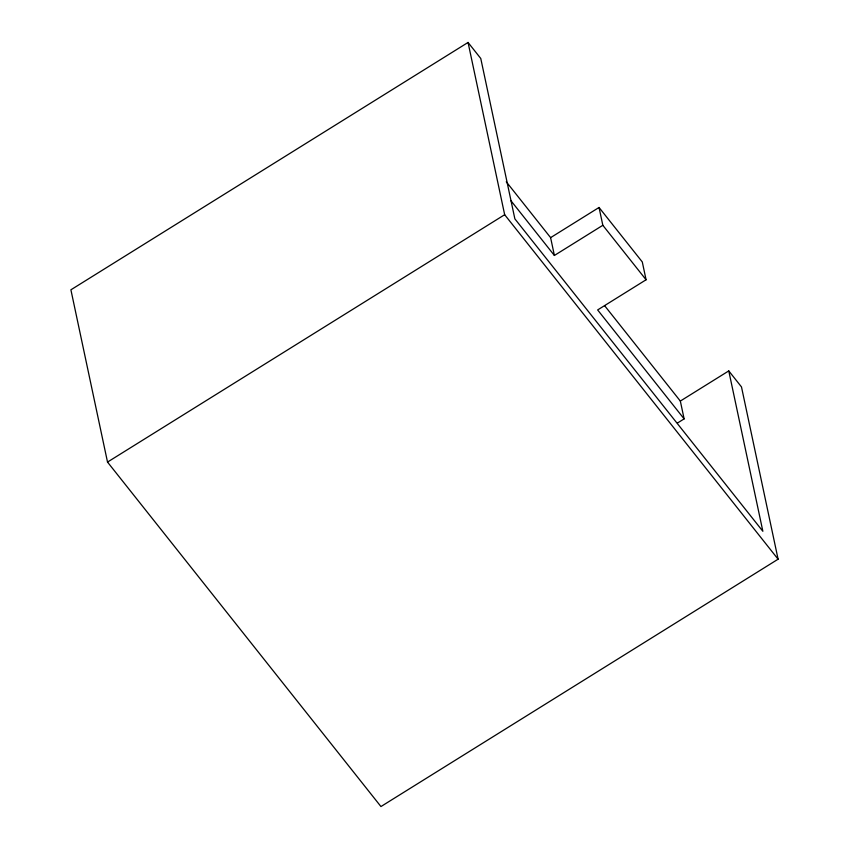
<?xml version="1.0" encoding="UTF-8"?>
<svg xmlns="http://www.w3.org/2000/svg" width="849" height="849" viewBox="0 0 849 849"><rect width="100%" height="100%" fill="white"/><g stroke="black" fill="none" stroke-linecap="round" stroke-linejoin="round"><path stroke-width="1.27" d="M728.771 370.907L762.858 531.283L514.865 218.862L480.767 58.475L468.054 42.45L70.902 289.806L107.515 462.079L380.946 806.55L778.098 559.194L741.485 386.921L728.771 370.907L680.336 401.068L684.124 418.886L677.481 423.025M107.515 462.079L504.667 214.712L468.054 42.45M599.044 207.474L602.832 225.293L554.397 255.464L550.608 237.646L599.044 207.474L642.29 261.948L646.078 279.777L597.643 309.938L684.124 418.886M602.832 225.293L646.078 279.777M506.259 181.771L550.608 237.646M604.562 305.608L680.336 401.068M510.865 200.619L554.397 255.464M504.667 214.712L778.098 559.194"/></g></svg>
